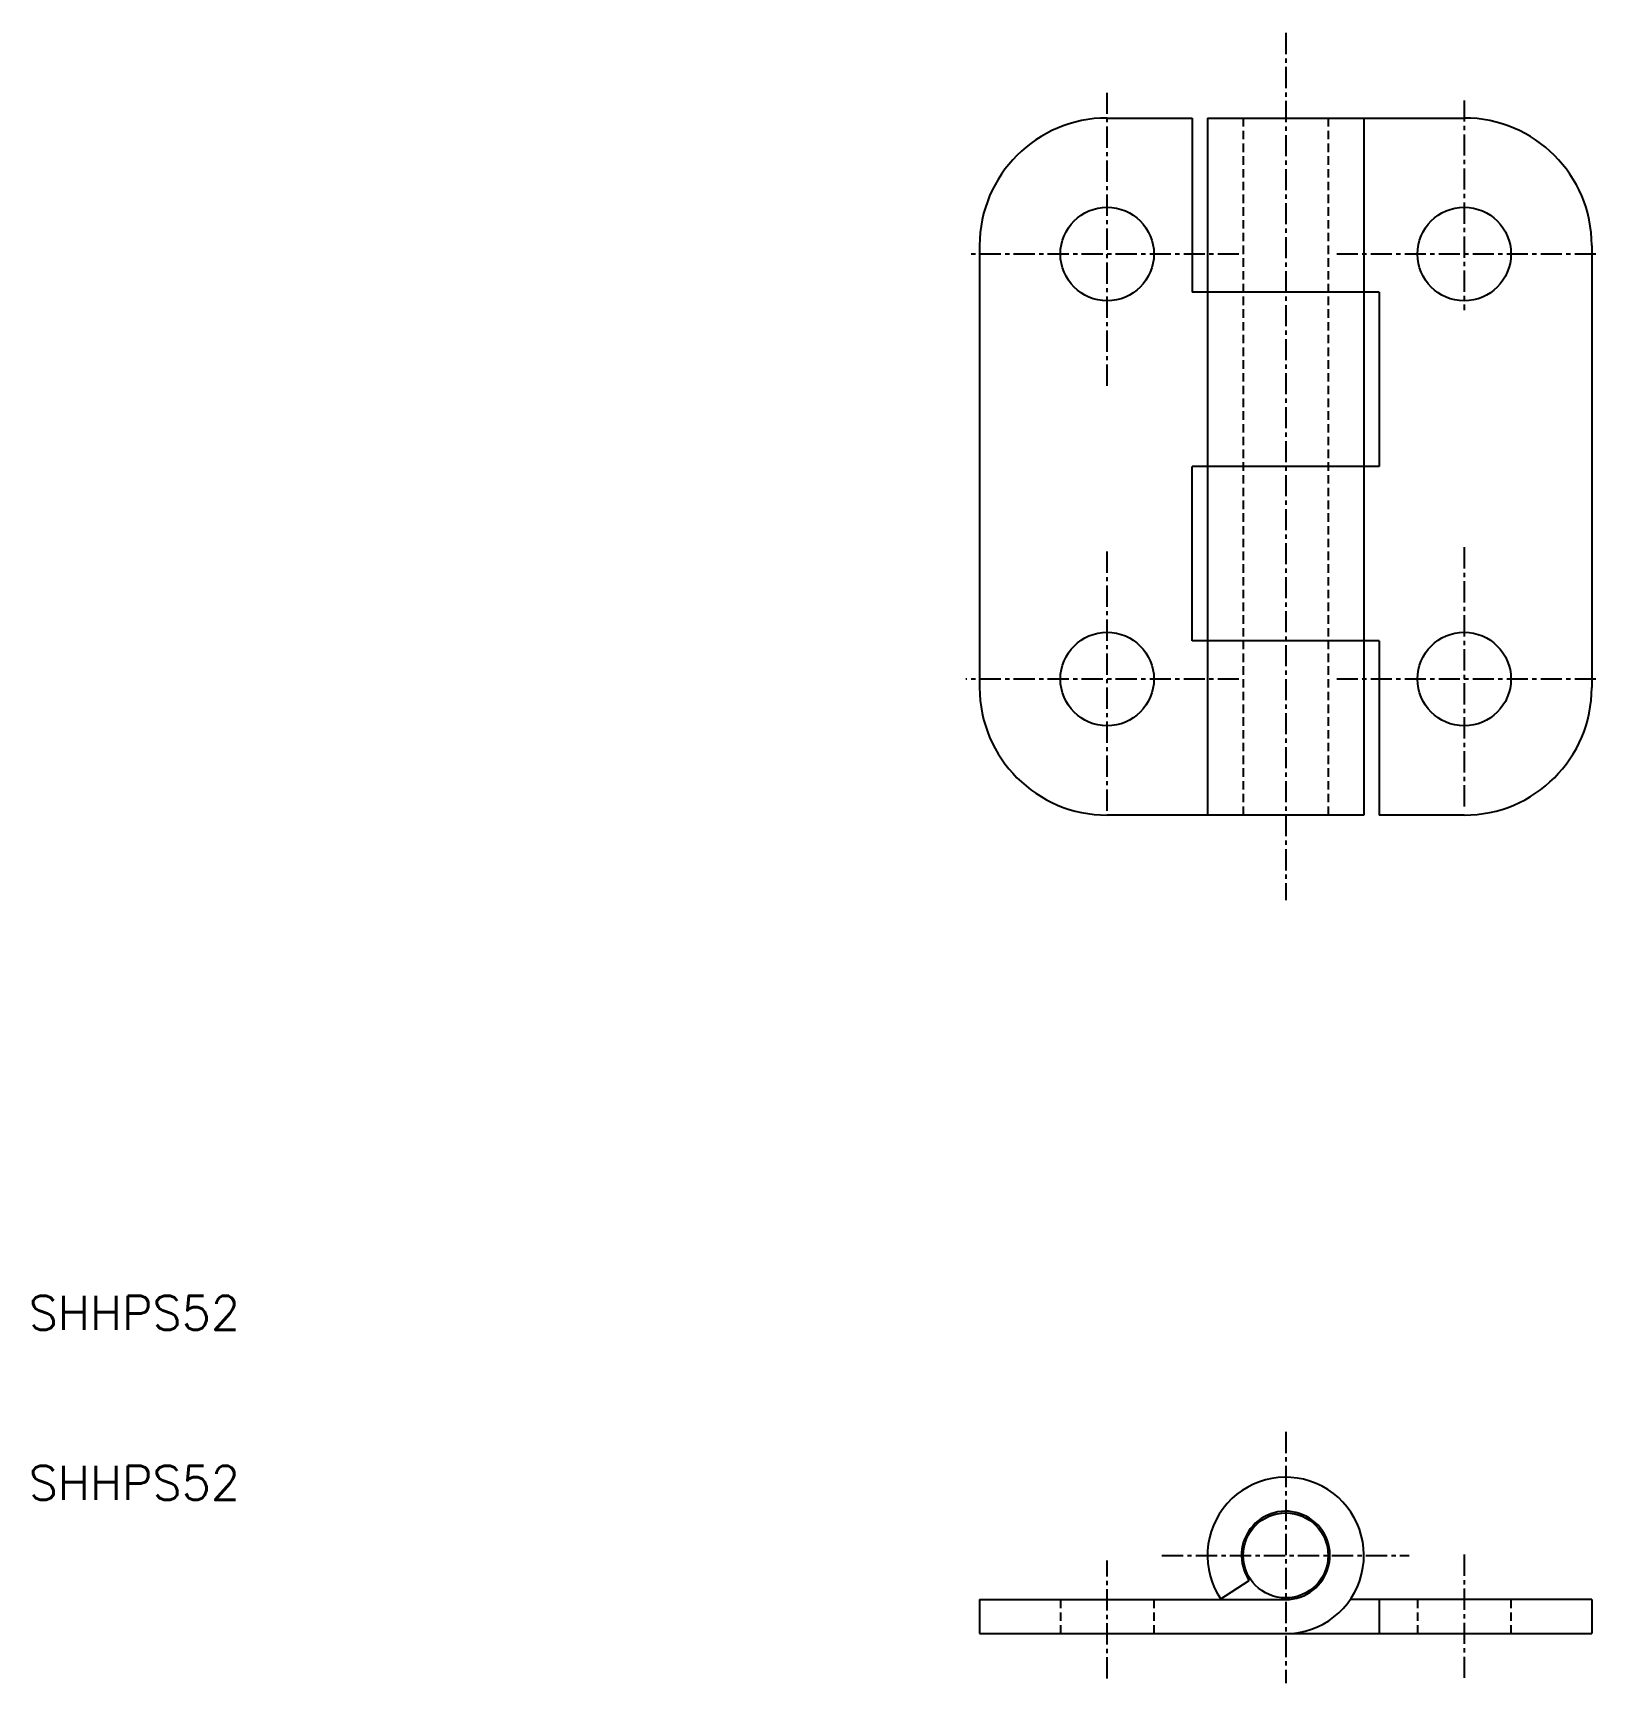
# Model space of a CAD drawing. Extents: x -73.7 to 18.2, y -7.5 to 89.5.
import ezdxf

# ---------------------------------------------------------------- set-up
doc = ezdxf.new("R2010")
doc.units = 0
doc.linetypes.add('CENTER', pattern=[2, 1.25, -0.25, 0.25, -0.25])
doc.linetypes.add('DASHED', pattern=[0.75, 0.5, -0.25])
doc.layers.get('0').update_dxf_attribs({"linetype": 'CONTINUOUS'})
doc.layers.add('CENTER', color=1, linetype='CENTER')
doc.styles.get("Standard").update_dxf_attribs({"font": 'txt.shx', "bigfont": 'bigfont.shx'})

msp = doc.modelspace()

# ---------------------------------------------------------------- linework, layer by layer
at = {"color": 7, "linetype": 'CONTINUOUS'}
for p, q in [((-10.5, 84.544), (-5.5, 84.544)), ((-5.5, 84.544), (-5.5, 74.294)), ((-4.6, 84.544), (-4.6, 43.544)), ((-4.6, 84.544), (10.5, 84.544)), ((4.6, 84.544), (4.6, 43.544)), ((-18, 77.044), (-18, 51.044)), ((18, 77.044), (18, 51.044)), ((5.5, 74.294), (-5.5, 74.294)), ((5.5, 74.294), (5.5, 64.044)), ((-5.5, 53.794), (-5.5, 64.044)), ((5.5, 64.044), (-5.5, 64.044)), ((5.5, 53.794), (-5.5, 53.794)), ((5.5, 53.794), (5.5, 43.544)), ((4.6, 43.544), (-10.5, 43.544)), ((10.5, 43.544), (5.5, 43.544)), ((-3.875, -2.6), (-2.145, -1.47)), ((-18, -2.6), (-13.25, -2.6)), ((-18, -2.6), (-18, -4.6)), ((-13.25, -2.6), (-7.75, -2.6)), ((-7.75, -2.6), (0, -2.6)), ((5.5, -2.6), (3.795, -2.6)), ((7.75, -2.6), (5.5, -2.6)), ((5.5, -2.6), (5.5, -4.6)), ((13.25, -2.6), (7.75, -2.6)), ((18, -2.6), (13.25, -2.6)), ((18, -2.6), (18, -4.6)), ((-18, -4.6), (-13.25, -4.6)), ((-13.25, -4.6), (-7.75, -4.6)), ((-7.75, -4.6), (5.5, -4.6)), ((5.5, -4.6), (7.75, -4.6)), ((7.75, -4.6), (13.25, -4.6)), ((13.25, -4.6), (18, -4.6))]:
    msp.add_line(p, q, dxfattribs=at)
at = {"color": 3, "linetype": 'DASHED'}
for p, q in [((-2.5, 84.544), (-2.5, 43.544)), ((2.5, 84.544), (2.5, 43.544)), ((-13.25, -2.6), (-13.25, -4.6)), ((-7.75, -2.6), (-7.75, -4.6)), ((7.75, -2.6), (7.75, -4.6)), ((13.25, -2.6), (13.25, -4.6))]:
    msp.add_line(p, q, dxfattribs=at)
at = {"color": 7, "linetype": 'CONTINUOUS'}
for centre, radius in [((-10.5, 76.544), 2.75), ((10.5, 76.544), 2.75), ((-10.5, 51.544), 2.75), ((10.5, 51.544), 2.75), ((0, 0), 2.5)]:
    msp.add_circle(centre, radius, dxfattribs=at)
for centre, radius, start, end in [((-10.5, 77.044), 7.5, 90, 180), ((10.5, 77.044), 7.5, 0, 90), ((-10.5, 51.044), 7.5, 180, 270), ((10.5, 51.044), 7.5, 270, 0), ((0, 0), 4.6, 270, 214.41732), ((0, 0), 2.6, 270, 214.41732)]:
    msp.add_arc(centre, radius, start, end, dxfattribs=at)
at = {"layer": 'CENTER', "color": 1, "linetype": 'CENTER'}
for p, q in [((0, 89.544), (0, 38.544)), ((-10.5, 68.794), (-10.5, 86.027)), ((10.5, 85.579), (10.5, 73.244)), ((-2.75, 76.544), (-18.584, 76.544)), ((18.25, 76.544), (2.75, 76.544)), ((-10.5, 43.794), (-10.5, 59.294)), ((10.5, 59.294), (10.5, 43.794)), ((-2.75, 51.544), (-18.819, 51.544)), ((18.25, 51.544), (2.75, 51.544)), ((0, 7.271), (0, -7.505)), ((-7.28, 0), (7.265, 0)), ((10.5, 0.044), (10.5, -7.244)), ((-10.5, -7.244), (-10.5, -0.293))]:
    msp.add_line(p, q, dxfattribs=at)

# ---------------------------------------------------------------- texts
at = {"color": 7, "linetype": 'CONTINUOUS'}
for p in [(-73.931, 13.268), (-73.931, 3.268)]:
    msp.add_text('SHHPS52', height=2, dxfattribs=at).set_placement(p)

doc.saveas('drawing.dxf')
